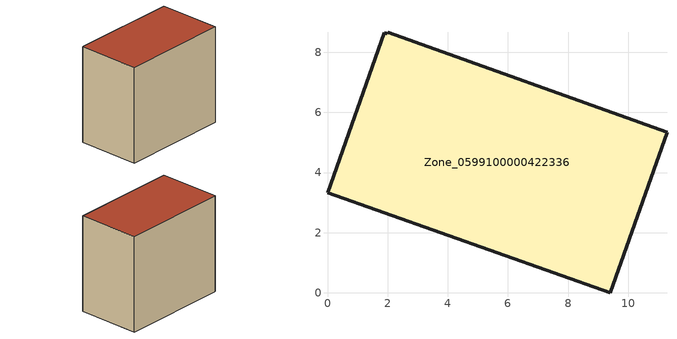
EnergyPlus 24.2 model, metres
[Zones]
Zone_0599100000422336
 floor ground (C_G): 9.4,0 0,3.33 1.89,8.66 1.99,8.62 2.01,8.67 11.29,5.34 z0.54
 wall outside (C_F): 9.4,0 11.29,5.34 2.01,8.67 1.99,8.62 1.89,8.66 0,3.33 9.4,0 z0.54:9.32
 roof outside (C_R): 0,3.33 9.4,0 11.29,5.34 2.01,8.67 1.99,8.62 1.89,8.66 z9.32
[BUILDING]
Pand.0599100000422336: North Axis=0; Terrain=City; Loads Convergence Tolerance Value=0.04; Temperature Convergence Tolerance Value=0.4; Solar Distribution=FullExterior; Maximum Number of Warmup Days=25; Minimum Number of Warmup Days=1
[Site:Location]
Rotterdam.The.Hague.AP_ZH_NLD Design_Conditions: Latitude=51.96; Longitude=4.45; Time Zone=1; Elevation=-4.5
[SITE:GROUNDTEMPERATURE:BUILDINGSURFACE]
18, 18, 18, 18, 18, 18, 18, 18, 18, 18, 18, 18
[MATERIAL] Thermal Absorptance=0.9; Solar Absorptance=0.7; Visible Absorptance=0.7
Name | Roughness | Thickness | Conductivity | Density | Specific Heat
G.TC.1992-2005 | MediumSmooth | 0.15 | 0.06 | 540 | 1210
F.TC.1992-2005 | Rough | 0.3 | 0.12 | 1920 | 840
R.TC.1992-2005 | MediumRough | 0.2 | 0.08 | 1500 | 1000
[CONSTRUCTION]
C_G: G.TC.1992-2005
C_F: F.TC.1992-2005
C_R: R.TC.1992-2005
[ZONE]
Zone_0599100000422336: Type=1; Multiplier=1; Ceiling Height=Autocalculate; Volume=Autocalculate; Floor Area=autocalculate; Part of Total Floor Area=Yes
[ZONEINFILTRATION:DESIGNFLOWRATE]
Infil_Zone_0599100000422336: Zone or ZoneList or Space or SpaceList=Zone_0599100000422336; Schedule=AlwaysOn; Design Flow Rate Calculation Method=Flow/Area; Flow Rate per Floor Area=0.0015; Constant Term Coefficient=1; Temperature Term Coefficient=0; Velocity Term Coefficient=0; Velocity Squared Term Coefficient=0
[HVACTEMPLATE:ZONE:IDEALLOADSAIRSYSTEM]
Zone_0599100000422336: Maximum Heating Supply Air Temperature=50; Minimum Cooling Supply Air Temperature=13; Maximum Heating Supply Air Humidity Ratio=0.0156; Minimum Cooling Supply Air Humidity Ratio=0.0077; Heating Limit=NoLimit; Cooling Limit=NoLimit; Dehumidification Control Type=ConstantSensibleHeatRatio; Cooling Sensible Heat Ratio=0.7; Dehumidification Setpoint=60; Humidification Control Type=None; Humidification Setpoint=30; Outdoor Air Method=None; Outdoor Air Flow Rate per Person=0.00944; Outdoor Air Flow Rate per Zone Floor Area=0; Outdoor Air Flow Rate per Zone=0; Demand Controlled Ventilation Type=None; Outdoor Air Economizer Type=NoEconomizer; Heat Recovery Type=None; Sensible Heat Recovery Effectiveness=0.7; Latent Heat Recovery Effectiveness=0.65
[ZONECONTROL:THERMOSTAT]
ThermostatControl_Zone_0599100000422336: Zone or ZoneList=Zone_0599100000422336; Control Type Schedule=DualSetpointControlType; Control 1=Thermostat_Zone_0599100000422336; Temperature Difference Between Cutout And Setpoint=0
[THERMOSTATSETPOINT:DUALSETPOINT]
Thermostat_Zone_0599100000422336: Heating Setpoint Temperature Schedule=HeatingSetpoint_Zone_0599100000422336; Cooling Setpoint Temperature Schedule=CoolingSetpoint_Zone_0599100000422336
[SCHEDULE:COMPACT]
HeatingSetpoint_Zone_0599100000422336: Through: 12/31, For: AllDays, Until: 24:00, 21
CoolingSetpoint_Zone_0599100000422336: Through: 12/31, For: AllDays, Until: 24:00, 24
DualSetpointControlType: Through: 12/31, For: AllDays, Until: 24:00, 4
AlwaysOn: Through: 12/31, For: AllDays, Until: 24:00, 1
